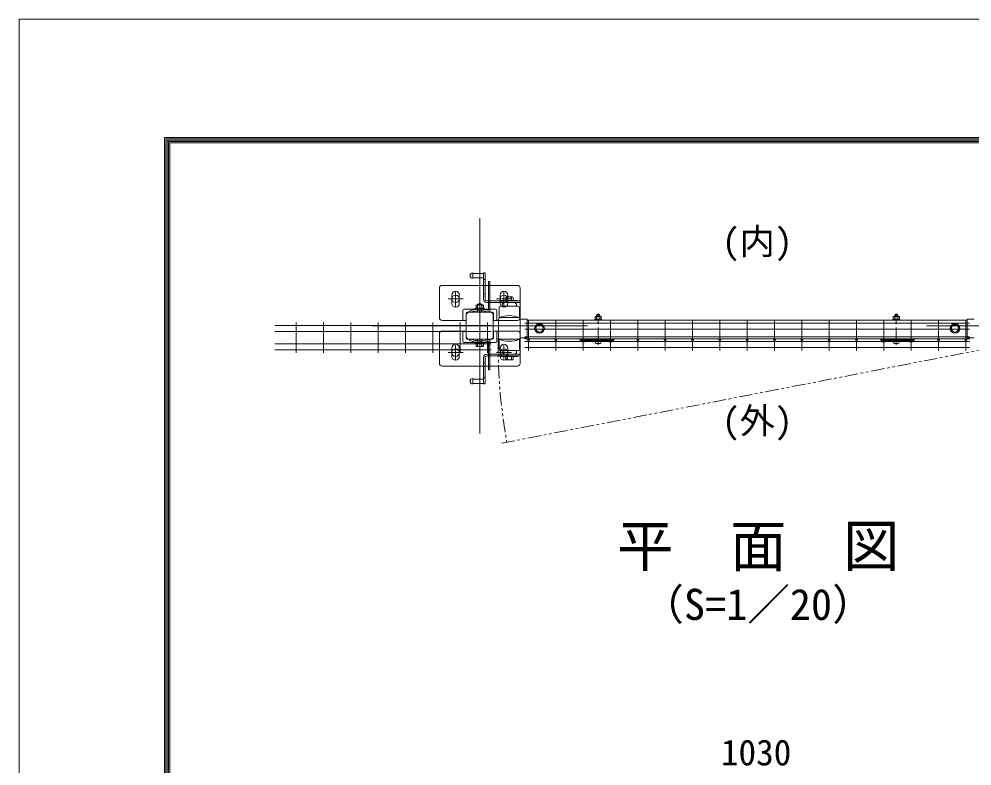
# Model space of a CAD drawing. Units: millimetres, scale not verified. Extents: x -4200 to 4200, y -2970 to 2970.
# Drawn here: x -4200 to -2429, y 1583 to 2970 of the extents above; entities that cross this region are included whole.
import ezdxf
from ezdxf.enums import TextEntityAlignment as Align

# ---------------------------------------------------------------- set-up
doc = ezdxf.new("R2010")
doc.units = ezdxf.units.MM
doc.header["$LTSCALE"] = 20
doc.linetypes.add('USER1', pattern=[50.8, 31.75, -6.35, 6.35, -6.35])
doc.linetypes.add('USER4', pattern=[2.5, 1.25, -0.25, 0.25, -0.25, 0.25, -0.25])
for name, color, linetype, lineweight in [('0-0_D-STR-TXT', 7, 'Continuous', 9), ('0-1_D-STR1', 1, 'Continuous', 18), ('0-2_D-STR-DIM', 7, 'Continuous', 9), ('0-5_D-STR3', 3, 'Continuous', 13), ('0-7_D-BMK', 2, 'USER1', 13), ('0-8_D-STR2', 7, 'Continuous', 9), ('0-D_D-TTL', 7, 'Continuous', 9)]:
    doc.layers.add(name, color=color, linetype=linetype, lineweight=lineweight)
doc.styles.add('ＭＳ ゴシック', font='')
doc.styles.get('ＭＳ ゴシック').set_extended_font_data('MS Gothic')

# ---------------------------------------------------------------- blocks, each defined once
blk = doc.blocks.new('A$C982ee5ca')
at = {"layer": '0-5_D-STR3'}
for p, q in [((-125, 798), (125, 798)), ((-125, 766), (-125, 798)), ((-125, 766), (125, 766)), ((-115, 881.6), (-115, 798)), ((-115, 798), (115, 798)), ((-86.6, 898), (86.6, 898)), ((-46, 968), (-60, 954)), ((60, 954), (-60, 954)), ((-60, 954), (-60, 898)), ((-58.2, 881.6), (-58.2, 798)), ((-46, 968), (-46, 898)), ((46, 968), (-46, 968)), ((46, 968), (46, 898)), ((46, 968), (60, 954)), ((58.2, 881.6), (58.2, 798)), ((60, 954), (60, 898)), ((115, 881.6), (115, 798)), ((125, 766), (125, 798)), ((-125, 0), (125, 0)), ((-125, -32), (-125, 0)), ((125, -32), (125, 0)), ((-125, -32), (125, -32)), ((-103.7, -32), (103.7, -32)), ((-103.7, -62.5), (-103.7, -32)), ((103.7, -63.3), (103.7, -32))]:
    blk.add_line(p, q, dxfattribs=at)
for centre, radius, start, end in [((-86.6, 865.2), 32.8, 30, 150), ((0, 786.4), 111.5, 58.543, 121.457), ((86.6, 865.2), 32.8, 30, 150), ((-65.7, -62.5), 38, 180, 253.92714), ((1.3, 170), 280, 253.92714, 285.41383), ((65.7, -63.3), 38, 285.41383, 0)]:
    blk.add_arc(centre, radius, start, end, dxfattribs=at)
at = {"layer": '0-7_D-BMK'}
blk.add_line((0, -150), (0, 1008), dxfattribs=at)
blk = doc.blocks.new('ベースプレート部品\u3000平面図')
at = {"layer": '0-5_D-STR3'}
for p, q in [((-16076.5, 106818.2), (-16076.5, 105718.2)), ((-13176.5, 106918.2), (-15976.5, 106918.2)), ((-13076.5, 105718.2), (-13076.5, 106818.2)), ((-15616.5, 106248.2), (-15616.5, 106558.2)), ((-15336.5, 106248.2), (-15336.5, 106558.2)), ((-13816.5, 106248.2), (-13816.5, 106558.2)), ((-13536.5, 106248.2), (-13536.5, 106558.2)), ((-15206.5, 105618.2), (-15206.5, 105998.2)), ((-13986.5, 106038.2), (-15166.5, 106038.2)), ((-14106.5, 105918.2), (-15046.5, 105918.2)), ((-13946.5, 105998.2), (-13946.5, 105618.2)), ((-15976.5, 105618.2), (-15084.8, 105618.2)), ((-15086.5, 105618.2), (-15086.5, 105878.2)), ((-14066.5, 105618.2), (-14066.5, 105878.2)), ((-14064.8, 105618.2), (-13176.5, 105618.2))]:
    blk.add_line(p, q, dxfattribs=at)
for centre, radius, start, end in [((-15976.5, 106818.2), 100, 90, 180), ((-15476.5, 106558.2), 140, 0, 180), ((-13676.5, 106558.2), 140, 0, 180), ((-13176.5, 106818.2), 100, 0, 90), ((-15476.5, 106248.2), 140, 180, 0), ((-13676.5, 106248.2), 140, 180, 0), ((-15166.5, 105998.2), 40, 90, 180), ((-15046.5, 105878.2), 40, 90, 180), ((-14106.5, 105878.2), 40, 0, 90), ((-13986.5, 105998.2), 40, 0, 90), ((-15976.5, 105718.2), 100, 180, 270), ((-13176.5, 105718.2), 100, 270, 0)]:
    blk.add_arc(centre, radius, start, end, dxfattribs=at)

msp = doc.modelspace()

# ---------------------------------------------------------------- linework, layer by layer
at = {"layer": '0-1_D-STR1'}
for p, q in [((-3368.92, 2380.54), (-3368.92, 2420.34)), ((-3363.82, 2425.44), (-3324.02, 2425.44)), ((-3318.92, 2380.54), (-3318.92, 2420.34)), ((-3308.92, 2378.64), (-3308.92, 2412.24)), ((-3305.72, 2415.44), (-3272.12, 2415.44)), ((-3255.92, 2412.89), (-3268.98, 2412.89)), ((-3268.92, 2378.64), (-3268.92, 2412.24)), ((-3255.92, 2412.89), (-3255.92, 2377.99)), ((-3255.92, 2410.94), (-2437.92, 2410.94)), ((-2437.92, 2412.87), (-2437.92, 2377.97)), ((-2437.92, 2412.87), (-2424.92, 2412.87)), ((-3363.82, 2375.44), (-3324.02, 2375.44)), ((-3305.72, 2375.44), (-3272.12, 2375.44)), ((-3255.92, 2377.99), (-3268.92, 2377.99)), ((-3255.92, 2379.94), (-2437.92, 2379.94)), ((-2437.92, 2377.97), (-2424.92, 2377.97))]:
    msp.add_line(p, q, dxfattribs=at)
for centre, radius, start, end in [((-3363.82, 2420.34), 5.1, 90.00031, 179.99984), ((-3324.02, 2420.34), 5.1, 0, 90.00028), ((-3305.72, 2412.24), 3.2, 89.99997, 180), ((-3272.12, 2412.24), 3.2, 0, 89.99997), ((-3363.82, 2380.54), 5.1, 179.99985, 269.9997), ((-3324.02, 2380.54), 5.1, 269.99973, 0), ((-3305.72, 2378.64), 3.2, 180, 270.00003), ((-3272.12, 2378.64), 3.2, 270.00003, 0)]:
    msp.add_arc(centre, radius, start, end, dxfattribs=at)
at = {"layer": '0-5_D-STR3'}
for p, q in [((-3356.92, 2498.47), (-3356.92, 2488.47)), ((-3356.92, 2497.47), (-3336.92, 2497.47)), ((-3336.92, 2498.47), (-3336.92, 2449.47)), ((-3336.92, 2498.47), (-3333.92, 2498.47)), ((-3333.92, 2498.47), (-3333.92, 2449.47)), ((-3356.92, 2489.47), (-3336.92, 2489.47)), ((-3336.92, 2486.47), (-3333.92, 2486.47)), ((-3327.92, 2482.44), (-3327.92, 2430.06)), ((-3324.92, 2482.44), (-3327.92, 2482.44)), ((-3324.92, 2482.44), (-3324.92, 2428.94)), ((-3336.92, 2459.47), (-3333.92, 2459.47)), ((-3330.92, 2446.47), (-3268.92, 2446.47)), ((-3324.92, 2458.44), (-3327.92, 2458.44)), ((-3273.92, 2447.47), (-3303.92, 2447.47)), ((-3303.92, 2447.47), (-3303.92, 2446.47)), ((-3295.7, 2452.5), (-3295.7, 2447.42)), ((-3294.31, 2453.91), (-3283.51, 2453.91)), ((-3292.92, 2452.5), (-3292.92, 2447.47)), ((-3284.91, 2452.5), (-3284.91, 2447.47)), ((-3282.11, 2452.5), (-3282.11, 2447.5)), ((-3273.92, 2447.47), (-3273.92, 2446.47)), ((-3268.92, 2443.47), (-3268.92, 2446.47)), ((-3360.9, 2425.44), (-3362.92, 2427.66)), ((-3335.52, 2432.79), (-3352.32, 2432.79)), ((-3352.32, 2432.79), (-3352.32, 2431.19)), ((-3352.32, 2431.19), (-3335.52, 2431.19)), ((-3350.73, 2437.82), (-3350.73, 2432.82)), ((-3338.52, 2439.23), (-3349.32, 2439.23)), ((-3347.92, 2439.82), (-3339.91, 2439.82)), ((-3347.92, 2439.82), (-3347.92, 2439.21)), ((-3347.92, 2437.82), (-3347.92, 2432.79)), ((-3347.92, 2425.44), (-3347.92, 2431.19)), ((-3347.42, 2440.16), (-3347.42, 2439.21)), ((-3340.41, 2440.17), (-3340.41, 2439.24)), ((-3339.91, 2439.82), (-3339.91, 2439.24)), ((-3339.91, 2437.82), (-3339.91, 2432.79)), ((-3339.91, 2425.44), (-3339.91, 2431.19)), ((-3337.14, 2437.82), (-3337.14, 2432.74)), ((-3335.52, 2432.79), (-3335.52, 2431.19)), ((-3330.92, 2443.47), (-3268.92, 2443.47)), ((-3327.92, 2437.44), (-3324.92, 2437.44)), ((-3307.92, 2433.47), (-3307.92, 2415.47)), ((-3304.92, 2436.47), (-3272.92, 2436.47)), ((-3302.42, 2436.47), (-3302.42, 2438.47)), ((-3275.42, 2436.47), (-3275.42, 2438.47)), ((-3269.92, 2433.47), (-3269.92, 2415.47)), ((-3232.92, 2403.17), (-3239.92, 2399.13)), ((-3239.92, 2399.13), (-3239.92, 2391.71)), ((-3232.92, 2387.67), (-3239.92, 2391.71)), ((-3232.92, 2403.17), (-3225.92, 2399.13)), ((-3232.92, 2387.67), (-3225.92, 2391.71)), ((-3225.92, 2399.13), (-3225.92, 2391.71)), ((-2460.92, 2403.17), (-2467.92, 2399.13)), ((-2467.92, 2399.13), (-2467.92, 2391.71)), ((-2460.92, 2387.67), (-2467.92, 2391.71)), ((-2460.92, 2403.17), (-2453.92, 2399.13)), ((-2460.92, 2387.67), (-2453.92, 2391.71)), ((-2453.92, 2399.13), (-2453.92, 2391.71)), ((-3360.9, 2375.44), (-3362.92, 2373.22)), ((-3347.92, 2375.44), (-3347.92, 2369.7)), ((-3339.91, 2369.7), (-3339.91, 2375.44)), ((-3307.92, 2357.42), (-3307.92, 2375.42)), ((-3269.92, 2357.42), (-3269.92, 2375.42)), ((-3157.87, 2374.83), (-3156.82, 2376.04)), ((-3157.87, 2374.83), (-3153.16, 2370.77)), ((-3156.82, 2376.04), (-3152.11, 2371.99)), ((-3148.23, 2373.82), (-3150.21, 2372.01)), ((-3147.15, 2374.24), (-3144.65, 2374.24)), ((-3144.65, 2376.04), (-3107.65, 2376.04)), ((-3144.65, 2374.24), (-3144.65, 2376.04)), ((-3107.65, 2374.24), (-3144.65, 2374.24)), ((-3141.15, 2374.24), (-3141.15, 2372.64)), ((-3111.15, 2374.24), (-3111.15, 2372.64)), ((-3107.65, 2374.24), (-3107.65, 2376.04)), ((-3107.65, 2374.24), (-3105.15, 2374.24)), ((-3104.07, 2373.82), (-3102.09, 2372.01)), ((-3095.48, 2376.04), (-3100.19, 2371.99)), ((-3094.44, 2374.83), (-3099.15, 2370.77)), ((-3094.44, 2374.83), (-3095.48, 2376.04)), ((-2599.4, 2374.83), (-2598.35, 2376.04)), ((-2599.4, 2374.83), (-2594.69, 2370.77)), ((-2598.35, 2376.04), (-2593.64, 2371.99)), ((-2589.76, 2373.82), (-2591.74, 2372.01)), ((-2588.68, 2374.24), (-2586.18, 2374.24)), ((-2586.18, 2376.04), (-2549.18, 2376.04)), ((-2586.18, 2374.24), (-2586.18, 2376.04)), ((-2549.18, 2374.24), (-2586.18, 2374.24)), ((-2582.68, 2374.24), (-2582.68, 2372.64)), ((-2552.68, 2374.24), (-2552.68, 2372.64)), ((-2549.18, 2374.24), (-2549.18, 2376.04)), ((-2549.18, 2374.24), (-2546.68, 2374.24)), ((-2545.6, 2373.82), (-2543.62, 2372.01)), ((-2537.01, 2376.04), (-2541.72, 2371.99)), ((-2535.97, 2374.83), (-2540.68, 2370.77)), ((-2535.97, 2374.83), (-2537.01, 2376.04)), ((-3352.32, 2369.7), (-3335.52, 2369.7)), ((-3352.32, 2368.1), (-3352.32, 2369.7)), ((-3335.52, 2368.1), (-3352.32, 2368.1)), ((-3350.73, 2363.06), (-3350.73, 2368.06)), ((-3338.52, 2361.66), (-3349.32, 2361.66)), ((-3347.92, 2363.06), (-3347.92, 2368.1)), ((-3339.91, 2363.06), (-3339.91, 2368.1)), ((-3337.14, 2363.06), (-3337.14, 2368.15)), ((-3335.52, 2368.1), (-3335.52, 2369.7)), ((-3327.92, 2370.82), (-3327.92, 2318.44)), ((-3327.92, 2363.44), (-3324.92, 2363.44)), ((-3324.92, 2371.94), (-3324.92, 2318.44)), ((-3147.15, 2372.64), (-3149.14, 2370.83)), ((-3147.15, 2372.64), (-3105.15, 2372.64)), ((-3105.15, 2372.64), (-3103.17, 2370.83)), ((-2588.68, 2372.64), (-2590.67, 2370.83)), ((-2588.68, 2372.64), (-2546.68, 2372.64)), ((-2546.68, 2372.64), (-2544.7, 2370.83)), ((-3336.92, 2292.42), (-3336.92, 2341.42)), ((-3333.92, 2292.42), (-3333.92, 2341.42)), ((-3330.92, 2347.42), (-3268.92, 2347.42)), ((-3330.92, 2344.42), (-3268.92, 2344.42)), ((-3324.92, 2342.44), (-3327.92, 2342.44)), ((-3304.92, 2354.42), (-3272.92, 2354.42)), ((-3303.92, 2343.42), (-3303.92, 2344.42)), ((-3303.92, 2343.42), (-3273.92, 2343.42)), ((-3302.42, 2354.42), (-3302.42, 2352.42)), ((-3295.73, 2338.38), (-3295.73, 2343.38)), ((-3292.92, 2338.38), (-3292.92, 2343.42)), ((-3284.91, 2338.38), (-3284.91, 2343.42)), ((-3282.14, 2338.38), (-3282.14, 2343.47)), ((-3275.42, 2354.42), (-3275.42, 2352.42)), ((-3273.92, 2343.42), (-3273.92, 2344.42)), ((-3268.92, 2347.42), (-3268.92, 2344.42)), ((-3333.92, 2331.42), (-3336.92, 2331.42)), ((-3283.52, 2336.98), (-3294.32, 2336.98)), ((-3356.92, 2292.42), (-3356.92, 2302.42)), ((-3333.92, 2304.42), (-3336.92, 2304.42)), ((-3324.92, 2318.44), (-3327.92, 2318.44)), ((-3356.92, 2301.42), (-3336.92, 2301.42)), ((-3356.92, 2293.42), (-3336.92, 2293.42)), ((-3336.92, 2292.42), (-3333.92, 2292.42))]:
    msp.add_line(p, q, dxfattribs=at)
for centre, radius in [((-3388.91, 2450.44), 7), ((-3298.91, 2450.44), 7), ((-3232.92, 2395.42), 9), ((-3232.92, 2395.42), 6.71), ((-2460.92, 2395.42), 9), ((-2460.92, 2395.42), 6.71), ((-3388.91, 2350.44), 7), ((-3298.91, 2350.44), 7)]:
    msp.add_circle(centre, radius, dxfattribs=at)
for centre, radius, start, end in [((-3356.92, 2493.47), 5, 90.00001, 270), ((-3330.92, 2449.47), 6, 180.00001, 269.99995), ((-3330.92, 2449.47), 3, 180.00001, 270), ((-3294.31, 2452.52), 1.39, 359.29981, 180.701), ((-3288.92, 2447.5), 6.41, 51.35043, 128.64746), ((-3283.51, 2452.5), 1.4, 0.08393, 179.91606), ((-3343.92, 2378.19), 53, 73.87238, 111.00754), ((-3343.92, 2378.41), 50, 72.42905, 109.85261), ((-3349.32, 2437.82), 1.4, 0.08393, 179.91608), ((-3343.92, 2434.82), 6.41, 51.35253, 128.64959), ((-3343.92, 2432.82), 6.41, 51.35253, 128.64959), ((-3338.52, 2437.84), 1.39, 359.29901, 180.70018), ((-3328.92, 2430.06), 1, 253.8728, 0.00001), ((-3327.92, 2428.94), 3, 252.42887, 0.00001), ((-3304.92, 2433.47), 3, 90, 180.00001), ((-3297.42, 2438.47), 5, 90.00001, 179.99999), ((-3280.42, 2438.47), 5, 0, 90), ((-3272.92, 2433.47), 3, 0, 90), ((-3288.92, 2368.35), 50.8, 68.0365, 111.96349), ((-3343.92, 2422.7), 53, 248.99247, 286.12763), ((-3343.92, 2422.47), 50, 250.1474, 287.57096), ((-3327.92, 2371.94), 3, 0, 107.57114), ((-3288.92, 2422.53), 50.8, 248.03652, 291.96351), ((-3147.15, 2372.64), 1.6, 90, 132.38442), ((-3105.15, 2372.64), 1.6, 47.61558, 90), ((-2588.68, 2372.64), 1.6, 90, 132.38442), ((-2546.68, 2372.64), 1.6, 47.61558, 90), ((-3349.32, 2363.06), 1.4, 180.08393, 359.91608), ((-3343.92, 2368.07), 6.41, 231.35042, 308.64748), ((-3338.52, 2363.05), 1.39, 179.29981, 0.70101), ((-3328.92, 2370.82), 1, 0, 106.12721), ((-3304.92, 2357.42), 3, 180.00001, 270), ((-3272.92, 2357.42), 3, 270, 0.00001), ((-3151.18, 2373.07), 3.03, 229.26286, 312.38442), ((-3151.18, 2373.07), 1.43, 229.26286, 312.38442), ((-3101.12, 2373.07), 3.03, 227.61558, 310.73714), ((-3101.12, 2373.07), 1.43, 227.61558, 310.73714), ((-2592.71, 2373.07), 3.03, 229.26286, 312.38442), ((-2592.71, 2373.07), 1.43, 229.26286, 312.38442), ((-2542.65, 2373.07), 3.03, 227.61558, 310.73714), ((-2542.65, 2373.07), 1.43, 227.61558, 310.73714), ((-3330.92, 2341.42), 6, 90.00006, 180.00001), ((-3330.92, 2341.42), 3, 90.00001, 180.00001), ((-3297.42, 2352.42), 5, 180.00002, 270), ((-3294.32, 2338.38), 1.4, 180.08393, 359.91608), ((-3288.92, 2343.39), 6.41, 231.35042, 308.64748), ((-3283.52, 2338.36), 1.39, 179.29981, 0.70101), ((-3280.42, 2352.42), 5, 270, 0.00001), ((-3356.92, 2297.42), 5, 90, 270)]:
    msp.add_arc(centre, radius, start, end, dxfattribs=at)
at = {"layer": '0-7_D-BMK'}
for p, q in [((-3343.92, 2600.44), (-3343.92, 2200.44)), ((-3388.91, 2464.44), (-3388.91, 2436.44)), ((-3298.91, 2464.44), (-3298.91, 2436.44)), ((-3402.91, 2450.44), (-3374.91, 2450.44)), ((-3312.91, 2450.44), (-3284.91, 2450.44)), ((-3143.92, 2400.44), (-3543.92, 2400.44)), ((-2113.92, 2400.44), (-2513.92, 2400.44)), ((-3388.91, 2336.44), (-3388.91, 2364.44)), ((-3298.91, 2336.44), (-3298.91, 2364.44)), ((-3402.91, 2350.44), (-3374.91, 2350.44)), ((-3312.91, 2350.44), (-3284.91, 2350.44))]:
    msp.add_line(p, q, dxfattribs=at)
at = {"layer": '0-7_D-BMK', "linetype": 'USER4'}
msp.add_line((-3303.66, 2182.1), (-2366.72, 2364.64), dxfattribs=at)
msp.add_arc((-2349.92, 2359.94), 959.66, 178.96932, 190.55858, dxfattribs=at)
at = {"layer": '0-8_D-STR2'}
for p, q in [((-3253.07, 2410.64), (-3253.07, 2354.64)), ((-3202.3, 2410.64), (-3202.3, 2354.64)), ((-3151.53, 2410.64), (-3151.53, 2354.64)), ((-3100.76, 2410.64), (-3100.76, 2354.64)), ((-3049.99, 2410.64), (-3049.99, 2354.64)), ((-2999.22, 2410.64), (-2999.22, 2354.64)), ((-2948.45, 2410.64), (-2948.45, 2354.64)), ((-2897.68, 2410.64), (-2897.68, 2354.64)), ((-2846.92, 2410.64), (-2846.92, 2354.64)), ((-2796.14, 2410.64), (-2796.14, 2354.64)), ((-2745.37, 2410.64), (-2745.37, 2354.64)), ((-2694.6, 2410.64), (-2694.6, 2354.64)), ((-2643.83, 2410.64), (-2643.83, 2354.64)), ((-2593.06, 2410.64), (-2593.06, 2354.64)), ((-2542.29, 2410.64), (-2542.29, 2354.64)), ((-2491.52, 2410.64), (-2491.52, 2354.64)), ((-2440.75, 2410.64), (-2440.75, 2354.64)), ((-3322.71, 2400.74), (-3724.6, 2400.74)), ((-3685.1, 2406.14), (-3685.1, 2350.14)), ((-3634.3, 2406.14), (-3634.3, 2350.14)), ((-3583.54, 2406.14), (-3583.54, 2350.14)), ((-3532.77, 2406.14), (-3532.77, 2350.14)), ((-3482, 2406.14), (-3482, 2350.14)), ((-3431.23, 2406.14), (-3431.23, 2350.14)), ((-3380.46, 2406.14), (-3380.46, 2350.14)), ((-3329.69, 2406.14), (-3329.69, 2350.14)), ((-3260.05, 2405.24), (-2433.79, 2405.24)), ((-3260.05, 2393.94), (-2433.79, 2393.94)), ((-3322.71, 2389.44), (-3724.6, 2389.44)), ((-3260.08, 2379.94), (-2433.76, 2379.94)), ((-3260.08, 2376.34), (-3260.08, 2379.94)), ((-3260.08, 2376.34), (-2433.76, 2376.34)), ((-2433.76, 2376.34), (-2433.76, 2379.94)), ((-3322.71, 2366.84), (-3724.6, 2366.84)), ((-3322.71, 2355.54), (-3724.6, 2355.54)), ((-3260.05, 2371.34), (-2433.79, 2371.34)), ((-3260.05, 2360.04), (-2433.79, 2360.04))]:
    msp.add_line(p, q, dxfattribs=at)
for centre in [(-3253.08, 2374.54), (-3202.31, 2374.54), (-3151.54, 2374.54), (-3100.77, 2374.54), (-3050, 2374.54), (-2999.23, 2374.54), (-2948.46, 2374.54), (-2897.69, 2374.54), (-2846.92, 2374.54), (-2796.15, 2374.54), (-2745.38, 2374.54), (-2694.61, 2374.54), (-2643.84, 2374.54), (-2593.07, 2374.54), (-2542.3, 2374.54), (-2491.53, 2374.54), (-2440.76, 2374.54)]:
    msp.add_circle(centre, 1.8, dxfattribs=at)
at = {"layer": '0-D_D-TTL', "color": 2, "lineweight": 18}
msp.add_lwpolyline([(-4200, 2970), (4200, 2970), (4200, -2970), (-4200, -2970)], close=True, dxfattribs=at)
at = {"layer": '0-D_D-TTL'}
for points in [[(-3930, 2750), (3930, 2750), (3930, -2750), (-3930, -2750)], [(-3927.5, 2747.5), (3927.5, 2747.5), (3927.5, -2747.5), (-3927.5, -2747.5)], [(-3925, 2745), (3925, 2745), (3925, -2745), (-3925, -2745)], [(-3922.5, 2742.5), (3922.5, 2742.5), (3922.5, -2742.5), (-3922.5, -2742.5)], [(-3920, 2740), (3920, 2740), (3920, -2740), (-3920, -2740)]]:
    msp.add_lwpolyline(points, close=True, dxfattribs=at)

# ---------------------------------------------------------------- block references
at = {"layer": '0-2_D-STR-DIM', "xscale": 0.05, "yscale": 0.05}
for p in [(-3123.92, 2372.64), (-2569.92, 2372.64)]:
    msp.add_blockref('A$C982ee5ca', p, dxfattribs=at)
at = {"layer": '0-5_D-STR3', "xscale": 0.05, "yscale": 0.05}
msp.add_blockref('ベースプレート部品\u3000平面図', (-2615.09, -2870.47), dxfattribs=at)
at = {"layer": '0-5_D-STR3', "xscale": -0.05, "yscale": 0.05, "rotation": 180}
msp.add_blockref('ベースプレート部品\u3000平面図', (-2615.09, 7671.35), dxfattribs=at)

# ---------------------------------------------------------------- texts
at = {"layer": '0-0_D-STR-TXT', "style": 'ＭＳ ゴシック'}
for s, height, p in [('(内)', 48.09, (-2893.76, 2518.54)), ('(外)', 48.09, (-2893.76, 2185.42)), ('平\u3000面\u3000図', 76.98, (-3088.82, 1929.87)), ('（S=1／20）', 57.77, (-3043.33, 1836.67))]:
    msp.add_text(s, height=height, dxfattribs=at).set_placement(p, align=Align.BOTTOM_LEFT)
at = {"layer": '0-2_D-STR-DIM', "style": 'ＭＳ ゴシック'}
msp.add_text('1030', height=48.09, dxfattribs=at).set_placement((-2895.82, 1569.4), align=Align.BOTTOM_LEFT)

doc.saveas('drawing.dxf')
